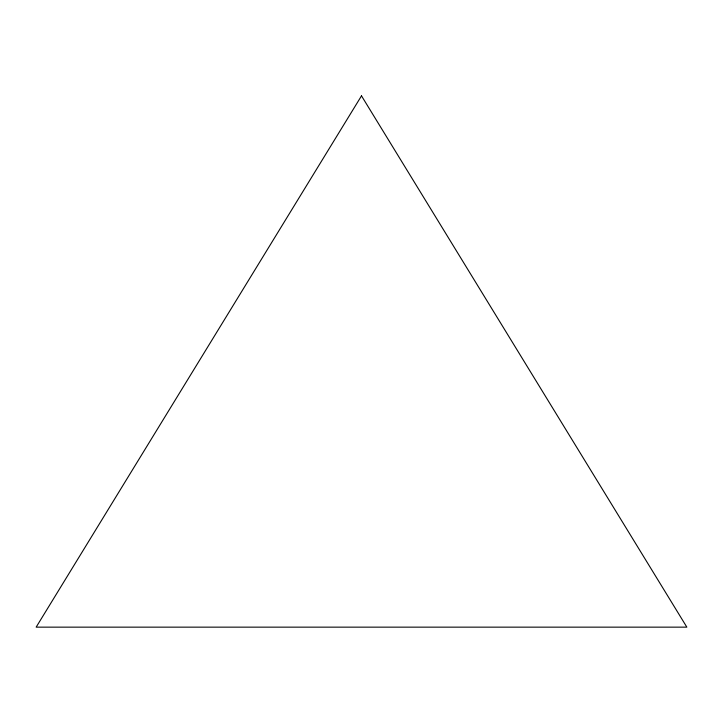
<?xml version="1.0" encoding="UTF-8"?>
<svg xmlns="http://www.w3.org/2000/svg" width="723" height="723" viewBox="0 0 723 723"><rect width="100%" height="100%" fill="white"/><g stroke="black" fill="none" stroke-linecap="round" stroke-linejoin="round"><path stroke-width="1.08" d="M361.5 95.852L36.15 627.148L686.85 627.148L361.5 95.852"/></g></svg>
